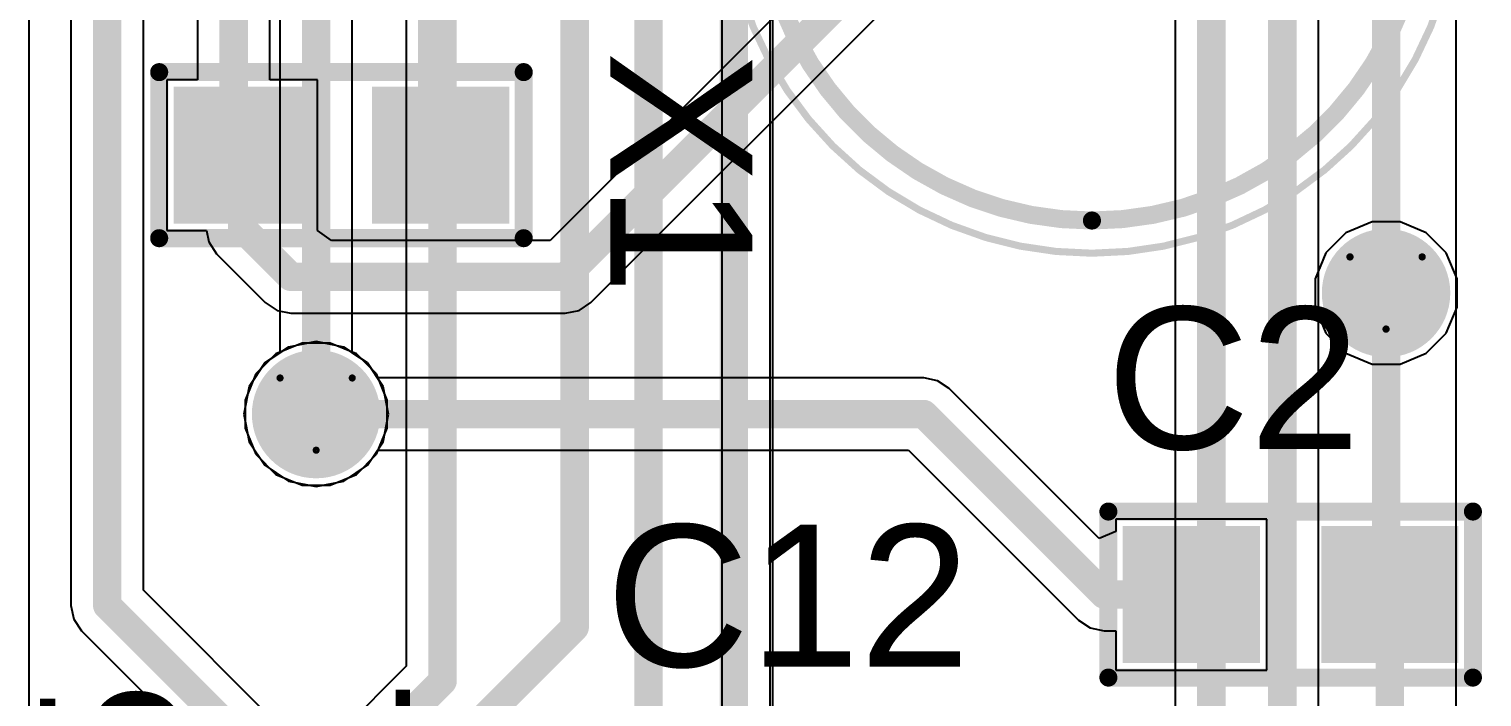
# Model space of a CAD drawing. Header units: inches. Extents: x -3 to 423, y -3 to 110.
# Drawn here: x 52.96 to 63.18, y 35.5 to 40.2 of the extents above; entities that cross this region are included whole.
import ezdxf

# ---------------------------------------------------------------- set-up
doc = ezdxf.new("R2010")
doc.units = ezdxf.units.IN
for name, color, linetype in [('Bottom Layer', 5, 'Continuous'), ('Bottom Solder', 6, 'Continuous'), ('Drill Drawing', 1, 'Continuous'), ('Mechanical 1', 6, 'Continuous'), ('Mechanical 4', 56, 'Continuous'), ('Mid Layer', 16, 'Continuous'), ('Mid Layer 2', 76, 'Continuous'), ('Multi-Layer', 9, 'Continuous'), ('Pad Holes', 156, 'Continuous'), ('Top Layer', 1, 'Continuous'), ('Top Overlay', 2, 'Continuous'), ('Top Paste', 8, 'Continuous'), ('Top Solder', 216, 'Continuous'), ('Via Holes', 16, 'Continuous')]:
    doc.layers.add(name, color=color, linetype=linetype)
doc.styles.add('Arial', font='', dxfattribs={"height": 0.2})
doc.styles.get('Arial').set_extended_font_data('Arial')

# ---------------------------------------------------------------- blocks, each defined once
blk = doc.blocks.new('XTAL_HC49P488W43L1150T466H350_68')
at = {"layer": 'Bottom Layer'}
h = blk.add_hatch(color=5, dxfattribs=at)
edge = h.paths.add_edge_path()
edge.add_arc((-2.44, 0), 0.54, 0, 360)
h = blk.add_hatch(color=5, dxfattribs=at)
edge = h.paths.add_edge_path()
edge.add_arc((2.44, 0), 0.54, 0, 360)
at = {"layer": 'Bottom Solder'}
h = blk.add_hatch(color=6, dxfattribs=at)
edge = h.paths.add_edge_path()
edge.add_arc((-2.44, 0), 0.642, 0, 360)
h = blk.add_hatch(color=6, dxfattribs=at)
edge = h.paths.add_edge_path()
edge.add_arc((2.44, 0), 0.642, 0, 360)
at = {"layer": 'Mid Layer'}
h = blk.add_hatch(color=16, dxfattribs=at)
edge = h.paths.add_edge_path()
edge.add_arc((-2.44, 0), 0.54, 0, 360)
h = blk.add_hatch(color=16, dxfattribs=at)
edge = h.paths.add_edge_path()
edge.add_arc((2.44, 0), 0.54, 0, 360)
at = {"layer": 'Mid Layer 2'}
h = blk.add_hatch(color=76, dxfattribs=at)
edge = h.paths.add_edge_path()
edge.add_arc((-2.44, 0), 0.54, 0, 360)
h = blk.add_hatch(color=76, dxfattribs=at)
edge = h.paths.add_edge_path()
edge.add_arc((2.44, 0), 0.54, 0, 360)
at = {"layer": 'Multi-Layer'}
h = blk.add_hatch(color=9, dxfattribs=at)
edge = h.paths.add_edge_path()
edge.add_arc((-2.44, 0), 0.54, 0, 360)
h = blk.add_hatch(color=9, dxfattribs=at)
edge = h.paths.add_edge_path()
edge.add_arc((2.44, 0), 0.54, 0, 360)
at = {"layer": 'Pad Holes'}
h = blk.add_hatch(color=7, dxfattribs=at)
edge = h.paths.add_edge_path()
edge.add_arc((-2.44, 0), 0.34, 0, 360)
h = blk.add_hatch(color=7, dxfattribs=at)
edge = h.paths.add_edge_path()
edge.add_arc((2.44, 0), 0.34, 0, 360)
at = {"layer": 'Top Layer'}
h = blk.add_hatch(color=1, dxfattribs=at)
edge = h.paths.add_edge_path()
edge.add_arc((-2.44, 0), 0.54, 0, 360)
h = blk.add_hatch(color=1, dxfattribs=at)
edge = h.paths.add_edge_path()
edge.add_arc((2.44, 0), 0.54, 0, 360)
at = {"layer": 'Top Solder'}
h = blk.add_hatch(color=216, dxfattribs=at)
edge = h.paths.add_edge_path()
edge.add_arc((-2.44, 0), 0.642, 0, 360)
h = blk.add_hatch(color=216, dxfattribs=at)
edge = h.paths.add_edge_path()
edge.add_arc((2.44, 0), 0.642, 0, 360)
at = {"layer": 'Mechanical 1'}
for points in [[(-5.75, 0, 0.127, 0.127, -0.414214), (-3.42, 2.33, 0.127, 0.127, 0)], [(3.42, 2.33, 0.127, 0.127, 0), (-3.42, 2.33, 0.127, 0.127, 0)], [(3.42, 2.33, 0.127, 0.127, -0.414214), (5.75, 0, 0.127, 0.127, 0)], [(-3.42, -2.33, 0.127, 0.127, -0.414214), (-5.75, 0, 0.127, 0.127, 0)], [(5.75, 0, 0.127, 0.127, -0.414214), (3.42, -2.33, 0.127, 0.127, 0)], [(3.42, -2.33, 0.127, 0.127, 0), (-3.42, -2.33, 0.127, 0.127, 0)]]:
    blk.add_lwpolyline(points, format="xyseb", dxfattribs=at)
for points in [[(-3.452, 2.33, 0.0635, 0.0635, 1), (-3.388, 2.33, 0.0635, 0.0635, 1)], [(-3.452, 2.33, 0.0635, 0.0635, 1), (-3.388, 2.33, 0.0635, 0.0635, 1)], [(3.388, 2.33, 0.0635, 0.0635, 1), (3.452, 2.33, 0.0635, 0.0635, 1)], [(3.388, 2.33, 0.0635, 0.0635, 1), (3.452, 2.33, 0.0635, 0.0635, 1)], [(-5.782, 0, 0.0635, 0.0635, 1), (-5.718, 0, 0.0635, 0.0635, 1)], [(-5.782, 0, 0.0635, 0.0635, 1), (-5.718, 0, 0.0635, 0.0635, 1)], [(5.718, 0, 0.0635, 0.0635, 1), (5.782, 0, 0.0635, 0.0635, 1)], [(5.718, 0, 0.0635, 0.0635, 1), (5.782, 0, 0.0635, 0.0635, 1)], [(-3.452, -2.33, 0.0635, 0.0635, 1), (-3.388, -2.33, 0.0635, 0.0635, 1)], [(-3.452, -2.33, 0.0635, 0.0635, 1), (-3.388, -2.33, 0.0635, 0.0635, 1)], [(3.388, -2.33, 0.0635, 0.0635, 1), (3.452, -2.33, 0.0635, 0.0635, 1)], [(3.388, -2.33, 0.0635, 0.0635, 1), (3.452, -2.33, 0.0635, 0.0635, 1)]]:
    blk.add_lwpolyline(points, format="xyseb", close=True, dxfattribs=at)
at = {"layer": 'Mechanical 4'}
for points in [[(-6, -0.005, 0.05, 0.05, -0.414214), (-3.415, 2.58, 0.05, 0.05, 0)], [(3.4, 2.58, 0.05, 0.05, 0), (-3.41, 2.58, 0.05, 0.05, 0)], [(3.4, 2.58, 0.05, 0.05, -1), (3.4, -2.58, 0.05, 0.05, 0)], [(-3.322, -2.581, 0.05, 0.05, -0.424475), (-6, 0.005, 0.05, 0.05, 0)], [(3.4, -2.58, 0.05, 0.05, 0), (-3.3, -2.58, 0.05, 0.05, 0)]]:
    blk.add_lwpolyline(points, format="xyseb", dxfattribs=at)
for points in [[(-3.427, 2.58, 0.025, 0.025, 1), (-3.403, 2.58, 0.025, 0.025, 1)], [(-3.423, 2.58, 0.025, 0.025, 1), (-3.398, 2.58, 0.025, 0.025, 1)], [(3.388, 2.58, 0.025, 0.025, 1), (3.413, 2.58, 0.025, 0.025, 1)], [(3.388, 2.58, 0.025, 0.025, 1), (3.413, 2.58, 0.025, 0.025, 1)], [(-6.013, 0.005, 0.025, 0.025, 1), (-5.988, 0.005, 0.025, 0.025, 1)], [(-6.013, -0.005, 0.025, 0.025, 1), (-5.988, -0.005, 0.025, 0.025, 1)], [(-3.335, -2.581, 0.025, 0.025, 1), (-3.31, -2.581, 0.025, 0.025, 1)], [(-3.313, -2.58, 0.025, 0.025, 1), (-3.288, -2.58, 0.025, 0.025, 1)], [(3.388, -2.58, 0.025, 0.025, 1), (3.413, -2.58, 0.025, 0.025, 1)], [(3.388, -2.58, 0.025, 0.025, 1), (3.413, -2.58, 0.025, 0.025, 1)]]:
    blk.add_lwpolyline(points, format="xyseb", close=True, dxfattribs=at)
at = {"layer": 'Top Overlay'}
for points in [[(-5.75, 0, 0.127, 0.127, -0.414214), (-3.42, 2.33, 0.127, 0.127, 0)], [(3.42, 2.33, 0.127, 0.127, 0), (-3.42, 2.33, 0.127, 0.127, 0)], [(3.42, 2.33, 0.127, 0.127, -0.414214), (5.75, 0, 0.127, 0.127, 0)], [(-3.42, -2.33, 0.127, 0.127, -0.414214), (-5.75, 0, 0.127, 0.127, 0)], [(5.75, 0, 0.127, 0.127, -0.414214), (3.42, -2.33, 0.127, 0.127, 0)], [(3.42, -2.33, 0.127, 0.127, 0), (-3.42, -2.33, 0.127, 0.127, 0)]]:
    blk.add_lwpolyline(points, format="xyseb", dxfattribs=at)
for points in [[(-3.452, 2.33, 0.0635, 0.0635, 1), (-3.388, 2.33, 0.0635, 0.0635, 1)], [(-3.452, 2.33, 0.0635, 0.0635, 1), (-3.388, 2.33, 0.0635, 0.0635, 1)], [(3.388, 2.33, 0.0635, 0.0635, 1), (3.452, 2.33, 0.0635, 0.0635, 1)], [(3.388, 2.33, 0.0635, 0.0635, 1), (3.452, 2.33, 0.0635, 0.0635, 1)], [(-5.782, 0, 0.0635, 0.0635, 1), (-5.718, 0, 0.0635, 0.0635, 1)], [(-5.782, 0, 0.0635, 0.0635, 1), (-5.718, 0, 0.0635, 0.0635, 1)], [(5.718, 0, 0.0635, 0.0635, 1), (5.782, 0, 0.0635, 0.0635, 1)], [(5.718, 0, 0.0635, 0.0635, 1), (5.782, 0, 0.0635, 0.0635, 1)], [(-3.452, -2.33, 0.0635, 0.0635, 1), (-3.388, -2.33, 0.0635, 0.0635, 1)], [(-3.452, -2.33, 0.0635, 0.0635, 1), (-3.388, -2.33, 0.0635, 0.0635, 1)], [(3.388, -2.33, 0.0635, 0.0635, 1), (3.452, -2.33, 0.0635, 0.0635, 1)], [(3.388, -2.33, 0.0635, 0.0635, 1), (3.452, -2.33, 0.0635, 0.0635, 1)]]:
    blk.add_lwpolyline(points, format="xyseb", close=True, dxfattribs=at)
blk = doc.blocks.new('0603C_TBD_70')
at = {"layer": 'Top Layer'}
for points in [[(-0.381, 0.381), (0.381, 0.381), (0.381, -0.381), (-0.381, -0.381)], [(1.016, 0.381), (1.778, 0.381), (1.778, -0.381), (1.016, -0.381)]]:
    blk.add_hatch(color=1, dxfattribs=at).paths.add_polyline_path(points)
at = {"layer": 'Top Paste'}
for points in [[(-0.381, 0.381), (0.381, 0.381), (0.381, -0.381), (-0.381, -0.381)], [(1.016, 0.381), (1.778, 0.381), (1.778, -0.381), (1.016, -0.381)]]:
    blk.add_hatch(color=8, dxfattribs=at).paths.add_polyline_path(points)
at = {"layer": 'Top Solder'}
for points in [[(-0.4826, 0.4826), (0.4826, 0.4826), (0.4826, -0.4826), (-0.4826, -0.4826)], [(0.9144, 0.4826), (1.8796, 0.4826), (1.8796, -0.4826), (0.9144, -0.4826)]]:
    blk.add_hatch(color=216, dxfattribs=at).paths.add_polyline_path(points)
at = {"layer": 'Top Overlay'}
for points in [[(-0.5842, 0.5842, 0.127, 0.127, 0), (-0.5842, -0.5842, 0.127, 0.127, 0)], [(1.9812, 0.5842, 0.127, 0.127, 0), (-0.5842, 0.5842, 0.127, 0.127, 0)], [(1.9812, 0.5842, 0.127, 0.127, 0), (1.9812, -0.5842, 0.127, 0.127, 0)], [(1.9812, -0.5842, 0.127, 0.127, 0), (-0.5842, -0.5842, 0.127, 0.127, 0)]]:
    blk.add_lwpolyline(points, format="xyseb", dxfattribs=at)
for points in [[(-0.61595, 0.5842, 0.0635, 0.0635, 1), (-0.55245, 0.5842, 0.0635, 0.0635, 1)], [(-0.61595, 0.5842, 0.0635, 0.0635, 1), (-0.55245, 0.5842, 0.0635, 0.0635, 1)], [(1.94945, 0.5842, 0.0635, 0.0635, 1), (2.01295, 0.5842, 0.0635, 0.0635, 1)], [(1.94945, 0.5842, 0.0635, 0.0635, 1), (2.01295, 0.5842, 0.0635, 0.0635, 1)], [(-0.61595, -0.5842, 0.0635, 0.0635, 1), (-0.55245, -0.5842, 0.0635, 0.0635, 1)], [(-0.61595, -0.5842, 0.0635, 0.0635, 1), (-0.55245, -0.5842, 0.0635, 0.0635, 1)], [(1.94945, -0.5842, 0.0635, 0.0635, 1), (2.01295, -0.5842, 0.0635, 0.0635, 1)], [(1.94945, -0.5842, 0.0635, 0.0635, 1), (2.01295, -0.5842, 0.0635, 0.0635, 1)]]:
    blk.add_lwpolyline(points, format="xyseb", close=True, dxfattribs=at)
blk = doc.blocks.new('0603C_TBD_82')
at = {"layer": 'Top Layer'}
for points in [[(-0.381, 0.381), (0.381, 0.381), (0.381, -0.381), (-0.381, -0.381)], [(1.016, 0.381), (1.778, 0.381), (1.778, -0.381), (1.016, -0.381)]]:
    blk.add_hatch(color=1, dxfattribs=at).paths.add_polyline_path(points)
at = {"layer": 'Top Paste'}
for points in [[(-0.381, 0.381), (0.381, 0.381), (0.381, -0.381), (-0.381, -0.381)], [(1.016, 0.381), (1.778, 0.381), (1.778, -0.381), (1.016, -0.381)]]:
    blk.add_hatch(color=8, dxfattribs=at).paths.add_polyline_path(points)
at = {"layer": 'Top Solder'}
for points in [[(-0.4826, 0.4826), (0.4826, 0.4826), (0.4826, -0.4826), (-0.4826, -0.4826)], [(0.9144, 0.4826), (1.8796, 0.4826), (1.8796, -0.4826), (0.9144, -0.4826)]]:
    blk.add_hatch(color=216, dxfattribs=at).paths.add_polyline_path(points)
at = {"layer": 'Top Overlay'}
for points in [[(1.9812, 0.5842, 0.127, 0.127, 0), (-0.5842, 0.5842, 0.127, 0.127, 0)], [(-0.5842, 0.5842, 0.127, 0.127, 0), (-0.5842, -0.5842, 0.127, 0.127, 0)], [(1.9812, 0.5842, 0.127, 0.127, 0), (1.9812, -0.5842, 0.127, 0.127, 0)], [(1.9812, -0.5842, 0.127, 0.127, 0), (-0.5842, -0.5842, 0.127, 0.127, 0)]]:
    blk.add_lwpolyline(points, format="xyseb", dxfattribs=at)
for points in [[(-0.61595, 0.5842, 0.0635, 0.0635, 1), (-0.55245, 0.5842, 0.0635, 0.0635, 1)], [(-0.61595, 0.5842, 0.0635, 0.0635, 1), (-0.55245, 0.5842, 0.0635, 0.0635, 1)], [(1.94945, 0.5842, 0.0635, 0.0635, 1), (2.01295, 0.5842, 0.0635, 0.0635, 1)], [(1.94945, 0.5842, 0.0635, 0.0635, 1), (2.01295, 0.5842, 0.0635, 0.0635, 1)], [(-0.61595, -0.5842, 0.0635, 0.0635, 1), (-0.55245, -0.5842, 0.0635, 0.0635, 1)], [(-0.61595, -0.5842, 0.0635, 0.0635, 1), (-0.55245, -0.5842, 0.0635, 0.0635, 1)], [(1.94945, -0.5842, 0.0635, 0.0635, 1), (2.01295, -0.5842, 0.0635, 0.0635, 1)], [(1.94945, -0.5842, 0.0635, 0.0635, 1), (2.01295, -0.5842, 0.0635, 0.0635, 1)]]:
    blk.add_lwpolyline(points, format="xyseb", close=True, dxfattribs=at)

msp = doc.modelspace()

# ---------------------------------------------------------------- hatches: boundary and pattern name
at = {"layer": 'Bottom Layer'}
h = msp.add_hatch(color=5, dxfattribs=at)
edge = h.paths.add_edge_path()
edge.add_arc((62.51, 38.34), 0.35, 0, 360)
h = msp.add_hatch(color=5, dxfattribs=at)
edge = h.paths.add_edge_path()
edge.add_arc((54.98, 37.488), 0.35, 0, 360)
at = {"layer": 'Bottom Solder'}
h = msp.add_hatch(color=6, dxfattribs=at)
edge = h.paths.add_edge_path()
edge.add_arc((62.51, 38.34), 0.452, 0, 360)
h = msp.add_hatch(color=6, dxfattribs=at)
edge = h.paths.add_edge_path()
edge.add_arc((54.98, 37.488), 0.452, 0, 360)
at = {"layer": 'Mid Layer'}
h = msp.add_hatch(color=16, dxfattribs=at)
edge = h.paths.add_edge_path()
edge.add_arc((62.51, 38.34), 0.35, 0, 360)
h = msp.add_hatch(color=16, dxfattribs=at)
edge = h.paths.add_edge_path()
edge.add_arc((54.98, 37.488), 0.35, 0, 360)
at = {"layer": 'Mid Layer 2'}
h = msp.add_hatch(color=76, dxfattribs=at)
edge = h.paths.add_edge_path()
edge.add_arc((62.51, 38.34), 0.35, 0, 360)
h = msp.add_hatch(color=76, dxfattribs=at)
edge = h.paths.add_edge_path()
edge.add_arc((54.98, 37.488), 0.35, 0, 360)
at = {"layer": 'Top Layer'}
h = msp.add_hatch(color=1, dxfattribs=at)
edge = h.paths.add_edge_path()
edge.add_arc((62.51, 38.34), 0.35, 0, 360)
h = msp.add_hatch(color=1, dxfattribs=at)
edge = h.paths.add_edge_path()
edge.add_arc((54.98, 37.488), 0.35, 0, 360)
at = {"layer": 'Top Solder'}
h = msp.add_hatch(color=216, dxfattribs=at)
edge = h.paths.add_edge_path()
edge.add_arc((62.51, 38.34), 0.452, 0, 360)
h = msp.add_hatch(color=216, dxfattribs=at)
edge = h.paths.add_edge_path()
edge.add_arc((54.98, 37.488), 0.452, 0, 360)
at = {"layer": 'Via Holes'}
h = msp.add_hatch(color=7, dxfattribs=at)
edge = h.paths.add_edge_path()
edge.add_arc((62.51, 38.34), 0.25, 0, 360)
h = msp.add_hatch(color=7, dxfattribs=at)
edge = h.paths.add_edge_path()
edge.add_arc((54.98, 37.488), 0.25, 0, 360)

# ---------------------------------------------------------------- linework, layer by layer
at = {"layer": 'Bottom Layer'}
for p, q in [((58.175, 33.05), (58.175, 50.27)), ((62.035, 7.36), (62.035, 49.815)), ((55.615, 48.329), (55.615, 35.715)), ((61.025, 41.594), (61.025, 8.049)), ((55.235, 37.919), (55.235, 41.07)), ((54.725, 40.964), (54.725, 37.919)), ((63, 40.249), (63, 38.867)), ((63, 38.867), (63, 37.488)), ((54.62, 37.848), (54.509, 37.683)), ((54.725, 37.919), (54.62, 37.848)), ((55.341, 37.848), (55.235, 37.919)), ((55.451, 37.683), (55.341, 37.848)), ((54.509, 37.683), (54.471, 37.488)), ((55.49, 37.488), (55.451, 37.683)), ((54.471, 37.488), (54.509, 37.293)), ((55.451, 37.293), (55.49, 37.488)), ((63, 37.488), (63, 36.463)), ((54.509, 37.293), (54.62, 37.128)), ((55.341, 37.128), (55.451, 37.293)), ((54.62, 37.128), (54.785, 37.017)), ((55.175, 37.017), (55.341, 37.128)), ((54.785, 37.017), (54.98, 36.978)), ((54.98, 36.978), (55.175, 37.017)), ((63, 36.463), (63, 35.417)), ((55.615, 35.715), (54.41, 34.51))]:
    msp.add_line(p, q, dxfattribs=at)
for points in [[(57.92, 30.007, 0.2, 0.2, 0), (57.92, 50.27, 0.2, 0.2, 0)], [(61.28, 50.29, 0.2, 0.2, 0), (61.28, 7.943, 0.2, 0.2, 0)], [(57.32, 35.296, 0.2, 0.2, 0), (57.32, 49.85, 0.2, 0.2, 0)], [(61.78, 49.815, 0.2, 0.2, 0), (61.78, 7.173, 0.2, 0.2, 0)], [(56.8, 35.988, 0.2, 0.2, 0), (56.8, 49.245, 0.2, 0.2, 0)], [(55.87, 35.609, 0.2, 0.2, 0), (55.87, 48.76, 0.2, 0.2, 0)], [(54.98, 37.488, 0.2, 0.2, 0), (54.98, 41.07, 0.2, 0.2, 0)], [(54.98, 34.168, 0.2, 0.2, 0), (56.8, 35.988, 0.2, 0.2, 0)], [(54.59, 34.33, 0.2, 0.2, 0), (55.87, 35.609, 0.2, 0.2, 0)]]:
    msp.add_lwpolyline(points, format="xyseb", dxfattribs=at)
for points in [[(54.93, 37.488, 0.1, 0.1, 1), (55.03, 37.488, 0.1, 0.1, 1)], [(56.75, 35.988, 0.1, 0.1, 1), (56.85, 35.988, 0.1, 0.1, 1)], [(56.75, 35.988, 0.1, 0.1, 1), (56.85, 35.988, 0.1, 0.1, 1)], [(55.82, 35.609, 0.1, 0.1, 1), (55.92, 35.609, 0.1, 0.1, 1)], [(55.82, 35.609, 0.1, 0.1, 1), (55.92, 35.609, 0.1, 0.1, 1)]]:
    msp.add_lwpolyline(points, format="xyseb", close=True, dxfattribs=at)
at = {"layer": 'Drill Drawing'}
for points in [[(62.256, 38.594, 0.0508, 0.0508, 0), (62.764, 38.594, 0.0508, 0.0508, 0)], [(62.256, 38.594, 0.0508, 0.0508, 0), (62.51, 38.086, 0.0508, 0.0508, 0)], [(62.51, 38.086, 0.0508, 0.0508, 0), (62.764, 38.594, 0.0508, 0.0508, 0)], [(54.726, 37.742, 0.0508, 0.0508, 0), (55.234, 37.742, 0.0508, 0.0508, 0)], [(54.726, 37.742, 0.0508, 0.0508, 0), (54.98, 37.234, 0.0508, 0.0508, 0)], [(54.98, 37.234, 0.0508, 0.0508, 0), (55.234, 37.742, 0.0508, 0.0508, 0)]]:
    msp.add_lwpolyline(points, format="xyseb", dxfattribs=at)
for points in [[(62.243, 38.594, 0.0254, 0.0254, 1), (62.269, 38.594, 0.0254, 0.0254, 1)], [(62.243, 38.594, 0.0254, 0.0254, 1), (62.269, 38.594, 0.0254, 0.0254, 1)], [(62.751, 38.594, 0.0254, 0.0254, 1), (62.777, 38.594, 0.0254, 0.0254, 1)], [(62.751, 38.594, 0.0254, 0.0254, 1), (62.777, 38.594, 0.0254, 0.0254, 1)], [(62.497, 38.086, 0.0254, 0.0254, 1), (62.523, 38.086, 0.0254, 0.0254, 1)], [(62.497, 38.086, 0.0254, 0.0254, 1), (62.523, 38.086, 0.0254, 0.0254, 1)], [(54.714, 37.742, 0.0254, 0.0254, 1), (54.739, 37.742, 0.0254, 0.0254, 1)], [(54.714, 37.742, 0.0254, 0.0254, 1), (54.739, 37.742, 0.0254, 0.0254, 1)], [(55.222, 37.742, 0.0254, 0.0254, 1), (55.247, 37.742, 0.0254, 0.0254, 1)], [(55.222, 37.742, 0.0254, 0.0254, 1), (55.247, 37.742, 0.0254, 0.0254, 1)], [(54.968, 37.234, 0.0254, 0.0254, 1), (54.993, 37.234, 0.0254, 0.0254, 1)], [(54.968, 37.234, 0.0254, 0.0254, 1), (54.993, 37.234, 0.0254, 0.0254, 1)]]:
    msp.add_lwpolyline(points, format="xyseb", close=True, dxfattribs=at)
at = {"layer": 'Mid Layer'}
for p, q in [((63, 40.36), (63, 38.867)), ((63, 38.867), (63, 37.488)), ((54.785, 37.959), (54.62, 37.848)), ((54.98, 37.998), (54.785, 37.959)), ((55.175, 37.959), (54.98, 37.998)), ((55.341, 37.848), (55.175, 37.959)), ((54.62, 37.848), (54.509, 37.683)), ((55.451, 37.683), (55.341, 37.848)), ((54.509, 37.683), (54.471, 37.488)), ((55.49, 37.488), (55.451, 37.683)), ((54.471, 37.488), (54.509, 37.293)), ((55.451, 37.293), (55.49, 37.488)), ((63, 37.488), (63, 36.39)), ((54.509, 37.293), (54.62, 37.128)), ((55.341, 37.128), (55.451, 37.293)), ((54.62, 37.128), (54.785, 37.017)), ((55.175, 37.017), (55.341, 37.128)), ((54.785, 37.017), (54.98, 36.978)), ((54.98, 36.978), (55.175, 37.017)), ((63, 36.39), (63, 35.12))]:
    msp.add_line(p, q, dxfattribs=at)
at = {"layer": 'Mid Layer 2'}
for p, q in [((58.195, 31.164), (58.195, 69.52)), ((57.836, 69.274), (57.836, 31.496)), ((62.227, 38.764), (62.086, 38.623)), ((62.411, 38.84), (62.227, 38.764)), ((62.609, 38.84), (62.411, 38.84)), ((62.793, 38.764), (62.609, 38.84)), ((62.934, 38.623), (62.793, 38.764)), ((62.086, 38.623), (62.01, 38.439)), ((63.01, 38.439), (62.934, 38.623)), ((62.01, 38.439), (62.01, 38.241)), ((63.01, 38.241), (63.01, 38.439)), ((62.01, 38.241), (62.086, 38.057)), ((62.934, 38.057), (63.01, 38.241)), ((62.086, 38.057), (62.227, 37.916)), ((62.793, 37.916), (62.934, 38.057)), ((54.881, 37.988), (54.697, 37.912)), ((55.08, 37.988), (54.881, 37.988)), ((55.264, 37.912), (55.08, 37.988)), ((54.697, 37.912), (54.557, 37.771)), ((55.404, 37.771), (55.264, 37.912)), ((62.227, 37.916), (62.411, 37.84)), ((62.411, 37.84), (62.609, 37.84)), ((62.609, 37.84), (62.793, 37.916)), ((54.557, 37.771), (54.48, 37.587)), ((55.48, 37.587), (55.404, 37.771)), ((54.48, 37.587), (54.48, 37.389)), ((55.48, 37.389), (55.48, 37.587)), ((54.48, 37.389), (54.557, 37.205)), ((55.404, 37.205), (55.48, 37.389)), ((54.557, 37.205), (54.697, 37.064)), ((55.264, 37.064), (55.404, 37.205)), ((54.697, 37.064), (54.881, 36.988)), ((55.08, 36.988), (55.264, 37.064)), ((54.881, 36.988), (55.08, 36.988))]:
    msp.add_line(p, q, dxfattribs=at)
at = {"layer": 'Top Layer'}
for p, q in [((59.806, 41.887), (56.628, 38.709)), ((56.914, 38.274), (60.167, 41.526)), ((54.655, 39.841), (54.655, 40.77)), ((54.145, 40.539), (54.145, 39.841)), ((52.96, 29.876), (52.96, 40.414)), ((63, 40.463), (63, 39.005)), ((53.255, 40.289), (53.255, 36.142)), ((53.765, 36.248), (53.765, 40.289)), ((54.145, 39.841), (53.929, 39.841)), ((53.929, 39.841), (53.929, 38.779)), ((54.991, 39.841), (54.655, 39.841)), ((54.991, 38.779), (54.991, 39.841)), ((63, 39.005), (63, 37.957)), ((53.929, 38.779), (54.209, 38.779)), ((54.209, 38.779), (54.225, 38.699)), ((55.089, 38.709), (54.991, 38.779)), ((54.225, 38.699), (54.28, 38.616)), ((56.628, 38.709), (55.089, 38.709)), ((54.28, 38.616), (54.622, 38.274)), ((54.622, 38.274), (54.705, 38.218)), ((56.832, 38.218), (56.914, 38.274)), ((54.705, 38.218), (54.802, 38.199)), ((54.802, 38.199), (56.734, 38.199)), ((56.734, 38.199), (56.832, 38.218)), ((54.785, 37.959), (54.62, 37.848)), ((54.98, 37.998), (54.785, 37.959)), ((55.175, 37.959), (54.98, 37.998)), ((55.341, 37.848), (55.175, 37.959)), ((63, 37.957), (63, 36.665)), ((54.62, 37.848), (54.509, 37.683)), ((55.411, 37.743), (55.341, 37.848)), ((59.256, 37.743), (55.411, 37.743)), ((59.353, 37.723), (59.256, 37.743)), ((54.509, 37.683), (54.471, 37.488)), ((59.436, 37.668), (59.353, 37.723)), ((60.492, 36.612), (59.436, 37.668)), ((54.471, 37.488), (54.509, 37.293)), ((54.509, 37.293), (54.62, 37.128)), ((55.341, 37.128), (55.411, 37.233)), ((55.411, 37.233), (59.15, 37.233)), ((59.15, 37.233), (60.345, 36.038)), ((54.62, 37.128), (54.785, 37.017)), ((55.175, 37.017), (55.341, 37.128)), ((54.785, 37.017), (54.98, 36.978)), ((54.98, 36.978), (55.175, 37.017)), ((61.671, 36.749), (60.609, 36.749)), ((60.609, 36.749), (60.609, 36.661)), ((61.671, 35.687), (61.671, 36.749)), ((60.609, 36.661), (60.492, 36.612)), ((63, 36.665), (63, 35.537)), ((55.609, 34.404), (53.765, 36.248)), ((53.255, 36.142), (53.274, 36.045)), ((53.274, 36.045), (53.33, 35.962)), ((60.345, 36.038), (60.428, 35.983)), ((53.33, 35.962), (55.174, 34.118)), ((60.428, 35.983), (60.526, 35.963)), ((60.526, 35.963), (60.609, 35.963)), ((60.609, 35.963), (60.609, 35.687)), ((60.609, 35.687), (61.671, 35.687)), ((63, 35.537), (63, 34.403))]:
    msp.add_line(p, q, dxfattribs=at)
for points in [[(55.797, 39.31, 0.2, 0.2, 0), (55.797, 42.18, 0.2, 0.2, 0)], [(56.734, 38.454, 0.2, 0.2, 0), (60.44, 42.16, 0.2, 0.2, 0)], [(62.51, 38.34, 0.2, 0.2, 0), (62.51, 42.054, 0.2, 0.2, 0)], [(53.51, 36.142, 0.2, 0.2, 0), (53.51, 40.72, 0.2, 0.2, 0)], [(54.4, 39.31, 0.2, 0.2, 0), (54.4, 40.77, 0.2, 0.2, 0)], [(54.4, 39.31, 0.2, 0.2, 0), (54.46, 39.31, 0.2, 0.2, 0)], [(54.46, 38.796, 0.2, 0.2, 0), (54.46, 39.31, 0.2, 0.2, 0)], [(54.46, 38.796, 0.2, 0.2, 0), (54.802, 38.454, 0.2, 0.2, 0)], [(54.802, 38.454, 0.2, 0.2, 0), (56.734, 38.454, 0.2, 0.2, 0)], [(62.51, 36.245, 0.2, 0.2, 0), (62.51, 38.34, 0.2, 0.2, 0)], [(54.98, 37.488, 0.2, 0.2, 0), (59.256, 37.488, 0.2, 0.2, 0)], [(59.256, 37.488, 0.2, 0.2, 0), (60.526, 36.218, 0.2, 0.2, 0)], [(60.526, 36.218, 0.2, 0.2, 0), (61.14, 36.218, 0.2, 0.2, 0)], [(62.51, 36.245, 0.2, 0.2, 0), (62.537, 36.218, 0.2, 0.2, 0)], [(62.537, 35.386, 0.2, 0.2, 0), (62.537, 36.218, 0.2, 0.2, 0)], [(53.51, 36.142, 0.2, 0.2, 0), (55.429, 34.224, 0.2, 0.2, 0)]]:
    msp.add_lwpolyline(points, format="xyseb", dxfattribs=at)
for points in [[(54.35, 39.31, 0.1, 0.1, 1), (54.45, 39.31, 0.1, 0.1, 1)], [(54.35, 39.31, 0.1, 0.1, 1), (54.45, 39.31, 0.1, 0.1, 1)], [(54.41, 39.31, 0.1, 0.1, 1), (54.51, 39.31, 0.1, 0.1, 1)], [(54.41, 39.31, 0.1, 0.1, 1), (54.51, 39.31, 0.1, 0.1, 1)], [(55.747, 39.31, 0.1, 0.1, 1), (55.847, 39.31, 0.1, 0.1, 1)], [(54.41, 38.796, 0.1, 0.1, 1), (54.51, 38.796, 0.1, 0.1, 1)], [(54.41, 38.796, 0.1, 0.1, 1), (54.51, 38.796, 0.1, 0.1, 1)], [(54.752, 38.454, 0.1, 0.1, 1), (54.852, 38.454, 0.1, 0.1, 1)], [(54.752, 38.454, 0.1, 0.1, 1), (54.852, 38.454, 0.1, 0.1, 1)], [(56.684, 38.454, 0.1, 0.1, 1), (56.784, 38.454, 0.1, 0.1, 1)], [(56.684, 38.454, 0.1, 0.1, 1), (56.784, 38.454, 0.1, 0.1, 1)], [(62.46, 38.34, 0.1, 0.1, 1), (62.56, 38.34, 0.1, 0.1, 1)], [(62.46, 38.34, 0.1, 0.1, 1), (62.56, 38.34, 0.1, 0.1, 1)], [(54.93, 37.488, 0.1, 0.1, 1), (55.03, 37.488, 0.1, 0.1, 1)], [(59.206, 37.488, 0.1, 0.1, 1), (59.306, 37.488, 0.1, 0.1, 1)], [(59.206, 37.488, 0.1, 0.1, 1), (59.306, 37.488, 0.1, 0.1, 1)], [(60.476, 36.218, 0.1, 0.1, 1), (60.576, 36.218, 0.1, 0.1, 1)], [(60.476, 36.218, 0.1, 0.1, 1), (60.576, 36.218, 0.1, 0.1, 1)], [(61.09, 36.218, 0.1, 0.1, 1), (61.19, 36.218, 0.1, 0.1, 1)], [(62.46, 36.245, 0.1, 0.1, 1), (62.56, 36.245, 0.1, 0.1, 1)], [(62.46, 36.245, 0.1, 0.1, 1), (62.56, 36.245, 0.1, 0.1, 1)], [(62.487, 36.218, 0.1, 0.1, 1), (62.587, 36.218, 0.1, 0.1, 1)], [(62.487, 36.218, 0.1, 0.1, 1), (62.587, 36.218, 0.1, 0.1, 1)], [(53.46, 36.142, 0.1, 0.1, 1), (53.56, 36.142, 0.1, 0.1, 1)], [(53.46, 36.142, 0.1, 0.1, 1), (53.56, 36.142, 0.1, 0.1, 1)]]:
    msp.add_lwpolyline(points, format="xyseb", close=True, dxfattribs=at)

# ---------------------------------------------------------------- block references
for name, p, rotation in [('XTAL_HC49P488W43L1150T466H350_68', (60.44, 44.6), 270), ('0603C_TBD_82', (55.857, 39.31), 180), ('0603C_TBD_70', (62.537, 36.218), 180)]:
    msp.add_blockref(name, p, dxfattribs=dict(rotation=rotation))

# ---------------------------------------------------------------- texts
at = {"layer": 'Top Overlay', "style": 'Arial'}
for s, rotation, p in [('X1', 270, (57.05, 40.04)), ('R35', 90, (54.037, 33.037)), ('R34', 90, (55.867, 33.027))]:
    msp.add_text(s, height=1, rotation=rotation, dxfattribs=at).set_placement(p)
for s, p in [('C2', (60.542, 37.242)), ('C12', (57.02, 35.71))]:
    msp.add_text(s, height=1, dxfattribs=at).set_placement(p)

doc.saveas('drawing.dxf')
